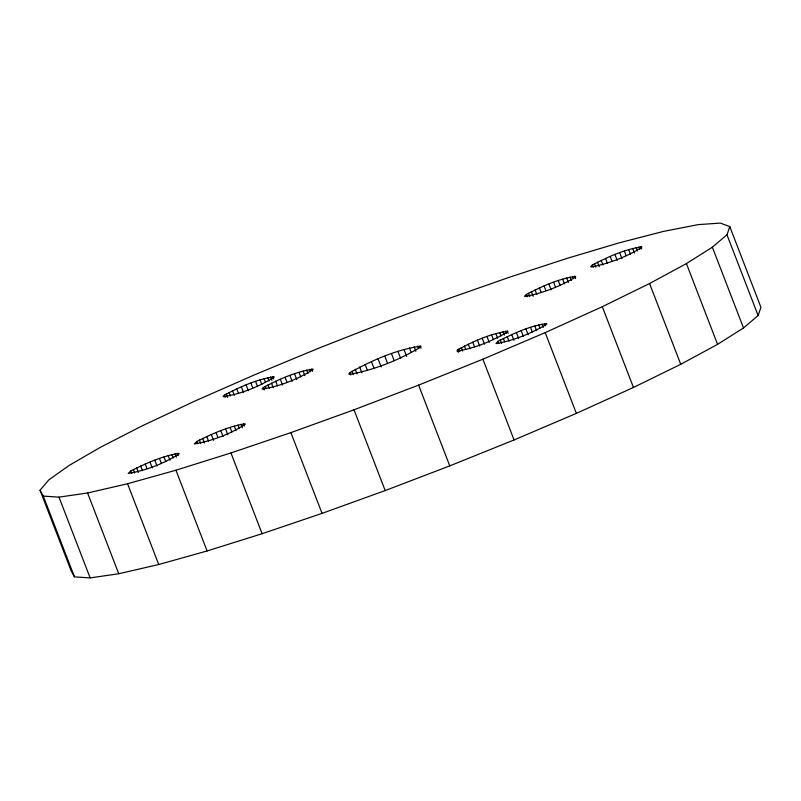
<?xml version="1.0" encoding="UTF-8"?>
<svg xmlns="http://www.w3.org/2000/svg" width="801" height="801" viewBox="0 0 801 801"><rect width="100%" height="100%" fill="white"/><g stroke="black" fill="none" stroke-linecap="round" stroke-linejoin="round"><path stroke-width="1.2" d="M40.05 490.232L43.294 496.099L58.984 497.141L87.589 492.985L127.569 483.754L175.93 470.207L230.948 452.955L290.883 432.62L354.012 409.802L418.603 385.121L482.903 359.188L545.201 332.615L602.302 306.693L649.581 283.534L686.417 263.589L712.359 247.209L726.968 234.763L729.791 226.603L720.379 223.099L698.282 224.61L663.508 231.399L619.123 242.873L567.218 258.343L509.516 277.216L447.769 298.873L383.699 322.693L319.028 348.075L255.519 374.407L195.043 400.991L142.708 425.611L100.596 447.208L69.156 465.421L48.821 479.879L40.05 490.232L71.209 570.983L74.453 576.86L90.153 577.901L118.748 573.746L158.728 564.515L207.089 550.968L262.107 533.716L322.052 513.371L385.181 490.562L449.761 465.882L514.072 439.949L576.36 413.376L633.461 387.454L680.74 364.295L717.576 344.35L743.518 327.969L758.126 315.514L760.95 307.364L729.791 226.603M457.451 350.027L457.041 351.228C474.743 348.175 492.285 341.116 507.684 331.874L507.894 331.264C490.312 333.556 472.99 341.416 457.451 350.027L458.342 352.33M349.827 372.685L348.906 373.767L349.246 374.387C374.227 370.072 398.978 360.11 420.715 347.063L421.006 346.212C396.195 349.446 371.764 360.54 349.827 372.685L350.718 374.998M224.37 395.163L223.079 396.685C240.811 394.092 258.963 386.743 274.172 377.161L273.932 376.73C256.57 379.484 239.839 386.883 224.37 395.163L225.261 397.466M263.329 387.554L262.037 389.086C279.769 386.493 297.922 379.143 313.131 369.551L312.891 369.121C295.529 371.874 278.788 379.284 263.329 387.554L264.22 389.867M526.327 294.478L524.595 296.16L525.066 296.51C542.718 293.116 560.41 286.448 575.649 276.916L575.629 276.395C558.367 278.788 541.776 286.498 526.327 294.478L527.218 296.791M592.41 264.961L590.687 266.643L591.148 266.993C608.8 263.609 626.492 256.931 641.731 247.399L641.711 246.878C624.46 249.271 607.859 256.991 592.41 264.961L593.301 267.274M497.912 341.346L495.999 343.619C513.691 340.565 531.243 333.506 546.642 324.265L546.853 323.664C529.781 325.647 513.291 333.687 497.912 341.346L498.803 343.659M130.783 470.958L128.21 473.471C145.942 470.477 164.255 463.599 179.244 453.696L178.773 453.356C161.962 456.139 145.952 463.328 130.783 470.958L131.674 473.271M196.866 441.441L194.303 443.954C212.025 440.961 230.338 434.082 245.326 424.19L244.866 423.839C228.045 426.623 212.035 433.812 196.866 441.441L197.757 443.754M726.968 234.763L758.126 315.514M712.359 247.209L743.518 327.969M686.417 263.589L717.576 344.35M640.79 246.708L641.671 249.021M638.908 246.918L639.799 249.231M636.134 247.519L637.466 250.973M649.581 283.534L680.74 364.295M632.69 248.44L634.472 253.056M628.725 249.662L630.507 254.267M624.369 251.114L626.142 255.729M619.734 252.756L621.966 258.533M614.968 254.558L617.191 260.325M610.182 256.46L611.964 261.076M605.526 258.423L607.298 263.038M601.15 260.375L602.933 264.991M597.466 262.137L599.238 266.753M594.532 263.679L595.874 267.144M602.302 306.693L633.461 387.454M574.697 276.225L575.589 278.538M572.825 276.435L573.716 278.738M570.042 277.026L571.383 280.49M566.607 277.957L568.39 282.573M562.642 279.169L564.425 283.784M558.277 280.63L560.059 285.236M553.651 282.272L555.433 286.888M548.885 284.075L551.108 289.842M544.099 285.977L545.882 290.593M539.433 287.939L541.216 292.545M535.068 289.882L536.85 294.498M544.52 323.514L545.401 325.817M531.373 291.654L533.156 296.27M541.937 324.015L543.278 327.479M545.201 332.615L576.36 413.376M528.45 293.196L529.791 296.66M538.652 324.866L539.984 328.33M534.808 326.007L536.59 330.623M530.532 327.409L532.315 332.025M525.957 329.011L528.179 334.778M521.211 330.773L523.433 336.55M516.425 332.655L518.648 338.423M511.719 334.608L513.942 340.375M507.193 331.003L508.084 333.316M505.561 331.113L506.452 333.426M507.233 336.58L509.015 341.196M502.988 331.624L504.32 335.078M503.358 338.402L504.7 341.867M499.694 332.475L501.036 335.929M500.245 340.004L501.576 343.459M495.849 333.616L497.631 338.232M491.574 335.018L493.356 339.634M486.998 336.62L489.231 342.387M482.252 338.382L484.485 344.15M477.466 340.265L479.689 346.032M482.903 359.188L514.072 439.949M472.76 342.217L474.542 346.833M468.285 344.18L470.067 348.795M464.41 346.012L465.741 349.466M461.286 347.604L462.618 351.068M458.953 348.956L459.844 351.259M420.024 345.842L420.915 348.155M417.711 346.002L418.603 348.315M414.077 346.713L415.859 351.329M409.441 347.914L411.223 352.53M418.603 385.121L449.761 465.882M404.014 349.526L406.688 356.455M397.987 351.499L400.65 358.427M391.529 353.762L394.202 360.69M384.83 356.255L387.504 363.183M378.072 358.908L381.186 366.988M371.434 361.662L374.107 368.58M365.116 364.445L367.339 370.212M359.639 367.018L361.872 372.785M355.243 369.271L357.016 373.887M351.949 371.173L353.291 374.638M354.012 409.802L385.181 490.562M311.729 369.041L312.62 371.354M309.607 369.351L310.498 371.654M306.643 370.032L307.985 373.496M303.058 371.033L304.841 375.649M298.983 372.315L300.765 376.931M294.548 373.827L296.77 379.594M289.872 375.509L292.095 381.286M285.086 377.341L286.868 381.957M280.32 379.263L282.553 385.031M275.704 381.226L277.486 385.842M272.771 376.65L273.662 378.953M270.648 376.961L271.99 380.415M290.883 432.62L322.052 513.371M271.479 383.148L273.261 387.764M267.694 377.641L269.026 381.106M267.975 384.87L269.316 388.325M264.11 378.643L265.441 382.107M265.251 386.342L266.142 388.655M260.035 379.924L261.817 384.54M255.589 381.426L257.371 386.042M250.913 383.118L252.695 387.734M246.127 384.951L248.36 390.718M241.371 386.863L243.594 392.64M236.756 388.835L238.538 393.451M232.52 390.758L234.303 395.374M243.464 423.859L244.355 426.162M229.026 392.47L230.358 395.934M241.111 424.26L242.443 427.724M226.293 393.952L227.624 397.406M237.977 425.031L239.319 428.495M234.262 426.102L236.045 430.718M230.087 427.444L231.859 432.059M225.572 429.006L227.794 434.773M230.948 452.955L262.107 533.716M220.856 430.728L223.079 436.495M216.07 432.59L217.842 437.196M211.324 434.522L213.557 440.29M206.768 436.495L208.55 441.111M202.713 438.367L204.485 442.983M199.399 440.029L200.731 443.494M177.381 453.366L178.273 455.679M175.019 453.777L176.36 457.241M171.895 454.547L173.226 458.002M175.93 470.207L207.089 550.968M168.18 455.619L169.962 460.235M163.995 456.96L165.777 461.576M159.489 458.512L161.271 463.128M154.773 460.245L156.996 466.012M149.977 462.097L152.21 467.874M145.241 464.039L147.024 468.655M140.686 466.012L142.468 470.628M136.621 467.884L138.403 472.5M133.316 469.546L134.648 473.011M127.569 483.754L158.728 564.515M87.589 492.985L118.748 573.746M58.984 497.141L90.153 577.901M43.294 496.099L74.453 576.86"/></g></svg>
